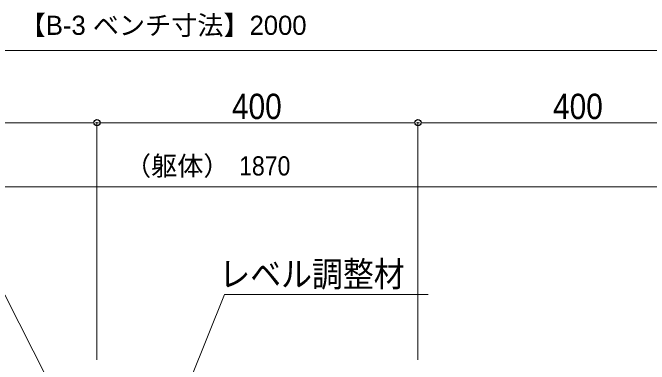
# Model space of a CAD drawing. Units: millimetres, scale not verified. Extents: x -8199 to 8201, y -2963 to 5056.
# Drawn here: x 2292 to 3349, y 4473 to 5056 of the extents above; entities that cross this region are included whole.
import ezdxf
from ezdxf.enums import TextEntityAlignment as Align

# ---------------------------------------------------------------- set-up
doc = ezdxf.new("R2010")
doc.units = ezdxf.units.MM
doc.header["$LTSCALE"] = 20
doc.header["$PDMODE"] = 32
doc.header["$PDSIZE"] = 10
for name, color, linetype, lineweight in [('0-1_一般', 4, 'Continuous', 9), ('0-2_寸法', 7, 'Continuous', 9), ('0-3_0', 7, 'Continuous', 9)]:
    doc.layers.add(name, color=color, linetype=linetype, lineweight=lineweight)
doc.layers.add('0-4_Defpoints', color=7, linetype='Continuous')
doc.styles.add('Osaka', font='')
doc.styles.add('ＭＳ ゴシック', font='')
doc.styles.add('ＭＳ Ｐゴシック', font='')
doc.styles.get('Osaka').set_extended_font_data('Osaka')
doc.styles.get('ＭＳ ゴシック').set_extended_font_data('MS Gothic')
doc.styles.get('ＭＳ Ｐゴシック').set_extended_font_data('MS PGothic')

# ---------------------------------------------------------------- blocks, each defined once
blk = doc.blocks.new('_DOT')
at = {"layer": '0-3_0'}
for p, q in [((-10, 0), (-20, 0)), ((-5, 0), (5, 0))]:
    blk.add_line(p, q, dxfattribs=at)

msp = doc.modelspace()

# ---------------------------------------------------------------- linework, layer by layer
at = {"layer": '0-1_一般', "color": 2}
for p, q in [((2278.48, 4587.96), (2431.48, 4286.78)), ((2643.21, 4588.5), (2498.15, 4226.78)), ((2643.21, 4588.5), (2981.88, 4588.5))]:
    msp.add_line(p, q, dxfattribs=at)
at = {"layer": '0-2_寸法'}
for p, q in [((3981.46, 4993.44), (1334.83, 4993.44)), ((2421.46, 4873.44), (1908.16, 4873.44)), ((2431.48, 4480.11), (2431.48, 4873.44)), ((2431.48, 4480.11), (2431.48, 4873.44)), ((2954.8, 4873.44), (2441.49, 4873.44)), ((2964.81, 4480.11), (2964.81, 4873.44)), ((2964.81, 4480.11), (2964.81, 4873.44)), ((3488.13, 4873.44), (2974.83, 4873.44)), ((3894.8, 4766.78), (1421.49, 4766.78))]:
    msp.add_line(p, q, dxfattribs=at)
at = {"layer": '0-4_Defpoints'}
for p in [(2431.48, 4873.44), (2964.81, 4873.44)]:
    msp.add_point(p, dxfattribs=at)

# ---------------------------------------------------------------- block references
at = {"layer": '0-2_寸法', "xscale": 0.5007446, "yscale": 0.5007446}
for p in [(2431.48, 4873.44), (2964.81, 4873.44)]:
    msp.add_blockref('_DOT', p, dxfattribs=at)
at = {"layer": '0-2_寸法', "xscale": 0.5007446, "yscale": 0.5007446, "rotation": 180}
for p in [(2431.48, 4873.44), (2964.81, 4873.44)]:
    msp.add_blockref('_DOT', p, dxfattribs=at)

# ---------------------------------------------------------------- texts
at = {"layer": '0-2_寸法', "style": 'Osaka'}
for s, p in [('【B-3 ベンチ寸法】2000', (2303.18, 5009.57)), ('（躯体）', (2478.07, 4776.28))]:
    msp.add_text(s, height=31.82, dxfattribs=at).set_placement(p, align=Align.BOTTOM_LEFT)
at = {"layer": '0-2_寸法', "width": 0.9}
for s, height, style, p in [('400', 42.08, 'ＭＳ Ｐゴシック', (2655.81, 4866.78)), ('400', 42.08, 'ＭＳ Ｐゴシック', (3189.15, 4866.78)), ('1870', 31.82, 'Osaka', (2667.61, 4776.28))]:
    msp.add_text(s, height=height, dxfattribs=dict(at, style=style)).set_placement(p, align=Align.BOTTOM_LEFT)
at = {"layer": '0-2_寸法', "color": 4, "style": 'ＭＳ ゴシック', "width": 0.9}
msp.add_text('レベル調整材', height=41.79, dxfattribs=at).set_placement((2634.77, 4588.78), align=Align.BOTTOM_LEFT)

doc.saveas('drawing.dxf')
